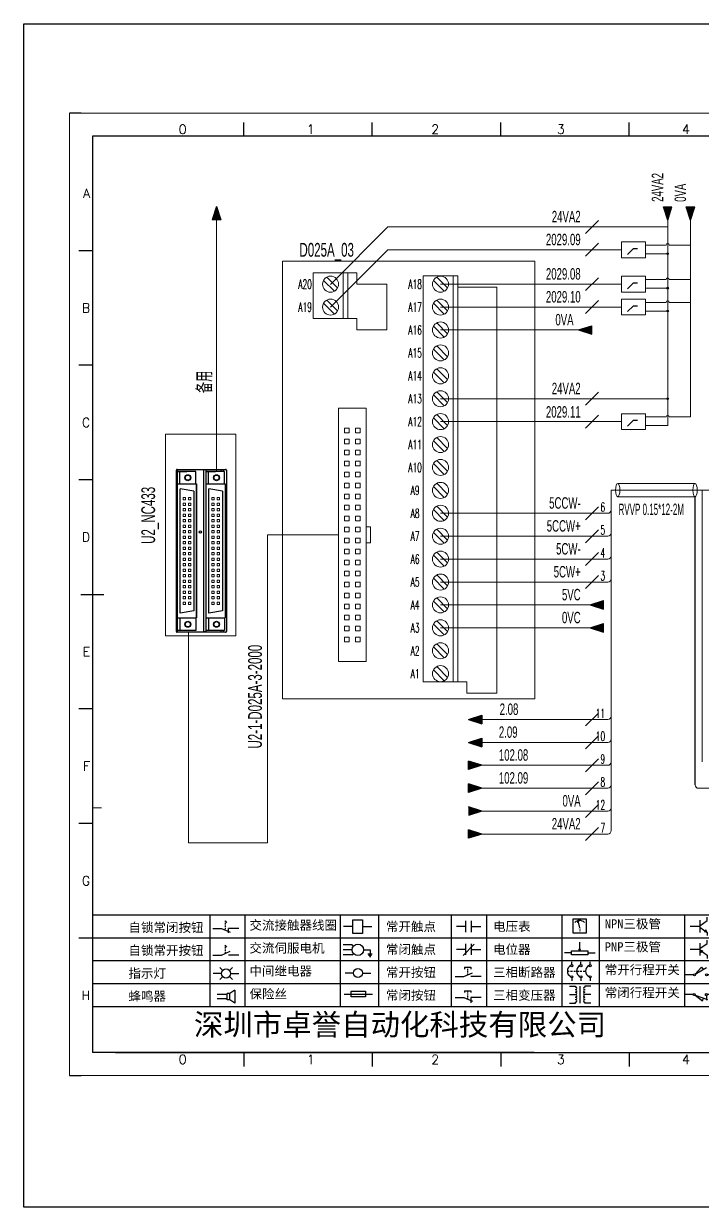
# Model space of a CAD drawing. Header units: millimetres. Extents: x 336 to 12810, y -1577 to 4105.
# Drawn here: x 7972.8 to 8120.8, y -364.3 to -106 of the extents above; entities that cross this region are included whole.
import ezdxf
from ezdxf.enums import TextEntityAlignment as Align

# ---------------------------------------------------------------- set-up
doc = ezdxf.new("R2010")
doc.units = ezdxf.units.MM
doc.linetypes.add('ACAD_ISO02W100', pattern=[15, 12, -3])
for name, color, linetype in [('AE_BOR', 1, 'Continuous'), ('SYMS', 7, 'Continuous'), ('Z_OM_GAIKEI', 7, 'Continuous')]:
    doc.layers.add(name, color=color, linetype=linetype)
doc.layers.add('Dimension', color=3, linetype='Continuous', lineweight=13)
doc.styles.get("Standard").update_dxf_attribs({"font": ''})
doc.styles.add('WD', font='romans.shx', dxfattribs={"width": 0.8, "bigfont": 'gbcbig.shx'})
doc.styles.add('样式 8', font='arial.ttf', dxfattribs={"width": 0.6, "height": 2.5})
doc.styles.add('汉字', font='')
doc.styles.get('Standard').set_extended_font_data('SimSun')
doc.styles.get('汉字').set_extended_font_data('新宋体')

# ---------------------------------------------------------------- blocks, each defined once
blk = doc.blocks.new('*U6')
at = {"linetype": 'ByBlock'}
for p, q in [((-1911.92, -782.07), (-1910.06, -782.07)), ((-1910.06, -782.07), (-1908.18, -782.88)), ((-1909.23, -780.45), (-1909.23, -780.67)), ((-1909.23, -780.45), (-1908.92, -780.84)), ((-1909.23, -780.84), (-1909.23, -781.05)), ((-1909.23, -781.23), (-1909.23, -781.44)), ((-1909.23, -781.61), (-1909.23, -781.83)), ((-1909.23, -782), (-1909.23, -782.21)), ((-1909.23, -782.38), (-1909.23, -782.43)), ((-1908.52, -783.07), (-1908.52, -782.07)), ((-1906.25, -782.07), (-1908.52, -782.07))]:
    blk.add_line(p, q, dxfattribs=at)
blk = doc.blocks.new('*U8')
at = {"linetype": 'ByBlock'}
for p, q in [((-1911.92, -792.89), (-1910.06, -792.89)), ((-1910.06, -792.89), (-1908.18, -792.08)), ((-1908.88, -791.17), (-1909.23, -790.71)), ((-1909.23, -790.71), (-1909.23, -790.92)), ((-1909.23, -791.09), (-1909.23, -791.31)), ((-1909.23, -791.48), (-1909.23, -791.69)), ((-1909.23, -791.86), (-1909.23, -792.08)), ((-1909.23, -792.25), (-1909.23, -792.47)), ((-1906.25, -792.89), (-1908.52, -792.89))]:
    blk.add_line(p, q, dxfattribs=at)
blk = doc.blocks.new('蜂鸣器')
at = {"linetype": 'ByBlock'}
for p, q in [((-1907.17, -795.53), (-1908.25, -796.26)), ((-1907.17, -795.53), (-1907.17, -798.41)), ((-1908.8, -796.48), (-1911.01, -796.48)), ((-1908.8, -797.46), (-1911.01, -797.46)), ((-1908.25, -796.26), (-1908.8, -796.26)), ((-1908.8, -797.68), (-1908.8, -796.26)), ((-1908.25, -797.68), (-1908.8, -797.68)), ((-1908.25, -797.68), (-1908.25, -796.26)), ((-1907.17, -798.41), (-1908.25, -797.68))]:
    blk.add_line(p, q, dxfattribs=at)
blk = doc.blocks.new('指示灯')
at = {"linetype": 'ByBlock'}
for p, q in [((-1854.25, -776.92), (-1856.06, -776.92)), ((-1854.62, -775.59), (-1853.97, -776.23)), ((-1851.9, -775.59), (-1852.54, -776.23)), ((-1852.26, -776.92), (-1850.45, -776.92)), ((-1854.62, -778.25), (-1853.97, -777.61)), ((-1851.9, -778.25), (-1852.54, -777.61))]:
    blk.add_line(p, q, dxfattribs=at)
blk.add_circle((-1853.26, -776.92), 0.992, dxfattribs=at)
blk = doc.blocks.new('交流接触器线圈')
at = {"linetype": 'ByBlock'}
for p, q in [((-1880.82, -781.77), (-1882.87, -781.77)), ((-1878.72, -781.77), (-1876.67, -781.77))]:
    blk.add_line(p, q, dxfattribs=at)
blk.add_lwpolyline([(-1880.82, -780.28), (-1878.72, -780.28), (-1878.72, -783.26), (-1880.82, -783.26)], close=True, dxfattribs=at)
blk = doc.blocks.new('交流伺服电机')
at = {"linetype": 'ByBlock'}
for p, q in [((-1880.97, -785.75), (-1882.94, -785.75)), ((-1880.97, -786.85), (-1882.94, -786.85)), ((-1880.97, -785.75), (-1880.65, -786.03)), ((-1880.97, -787.94), (-1880.65, -787.67)), ((-1878.49, -786.85), (-1877.07, -786.85)), ((-1877.54, -787.72), (-1876.59, -787.72)), ((-1877.07, -786.85), (-1877.07, -787.72)), ((-1880.97, -787.94), (-1882.94, -787.94)), ((-1877.38, -788.01), (-1876.75, -788.01)), ((-1877.23, -788.29), (-1876.9, -788.29))]:
    blk.add_line(p, q, dxfattribs=at)
blk.add_circle((-1879.73, -786.85), 1.24, dxfattribs=at)
blk = doc.blocks.new('中间继电器')
at = {"linetype": 'ByBlock'}
for p, q in [((-1880.72, -791.92), (-1882.54, -791.92)), ((-1878.74, -791.92), (-1876.92, -791.92))]:
    blk.add_line(p, q, dxfattribs=at)
blk.add_circle((-1879.73, -791.92), 0.992, dxfattribs=at)
blk = doc.blocks.new('保险丝')
at = {"linetype": 'ByBlock'}
blk.add_line((-1882.72, -796.49), (-1876.55, -796.49), dxfattribs=at)
blk.add_lwpolyline([(-1881.2, -795.86), (-1878.06, -795.86), (-1878.06, -797.12), (-1881.2, -797.12)], close=True, dxfattribs=at)
blk = doc.blocks.new('常开按钮')
at = {"linetype": 'ByBlock'}
for p, q in [((-1911.92, -787.73), (-1910.06, -787.73)), ((-1910.06, -787.73), (-1908.18, -786.93)), ((-1909.9, -785.68), (-1908.56, -785.68)), ((-1909.9, -785.68), (-1909.9, -786.07)), ((-1909.23, -785.68), (-1909.23, -785.89)), ((-1909.23, -786.06), (-1909.23, -786.28)), ((-1909.23, -786.45), (-1909.23, -786.67)), ((-1909.23, -786.84), (-1909.23, -787.05)), ((-1909.23, -787.22), (-1909.23, -787.38)), ((-1908.56, -785.68), (-1908.56, -786.07)), ((-1906.25, -787.73), (-1908.52, -787.73))]:
    blk.add_line(p, q, dxfattribs=at)
blk = doc.blocks.new('常开触点')
at = {"linetype": 'ByBlock'}
for p, q in [((-1853.82, -781.77), (-1855.88, -781.77)), ((-1853.82, -782.99), (-1853.82, -780.56)), ((-1852.6, -782.99), (-1852.6, -780.56)), ((-1852.6, -781.77), (-1850.55, -781.77))]:
    blk.add_line(p, q, dxfattribs=at)
blk = doc.blocks.new('常闭触点')
at = {"linetype": 'ByBlock'}
for p, q in [((-1853.82, -786.77), (-1855.88, -786.77)), ((-1852.01, -785.66), (-1854.43, -788.1)), ((-1853.82, -787.99), (-1853.82, -785.56)), ((-1852.6, -787.99), (-1852.6, -785.56)), ((-1852.6, -786.77), (-1850.55, -786.77))]:
    blk.add_line(p, q, dxfattribs=at)
blk = doc.blocks.new('常闭按钮')
at = {"linetype": 'ByBlock'}
for p, q in [((-1856.13, -792.28), (-1854.28, -792.28)), ((-1854.28, -792.28), (-1852.4, -793.09)), ((-1854.11, -790.83), (-1852.77, -790.83)), ((-1854.11, -790.83), (-1854.11, -791.22)), ((-1853.44, -790.83), (-1853.44, -791.04)), ((-1853.44, -791.21), (-1853.44, -791.43)), ((-1853.44, -791.6), (-1853.44, -791.82)), ((-1853.44, -791.99), (-1853.44, -792.2)), ((-1853.44, -792.37), (-1853.44, -792.53)), ((-1852.77, -790.83), (-1852.77, -791.22)), ((-1850.47, -792.28), (-1852.73, -792.28)), ((-1852.73, -792.28), (-1852.73, -793.43))]:
    blk.add_line(p, q, dxfattribs=at)
blk = doc.blocks.new('电压表')
at = {"linetype": 'ByBlock'}
for p, q in [((-1814.84, -780.75), (-1814.91, -781.13)), ((-1814.6, -781.05), (-1814.91, -781.13)), ((-1814.84, -780.75), (-1814.46, -782.26)), ((-1814.84, -780.75), (-1814.6, -781.05))]:
    blk.add_line(p, q, dxfattribs=at)
blk.add_lwpolyline([(-1815.84, -780.34), (-1813.07, -780.34), (-1813.07, -783.49), (-1815.84, -783.49)], close=True, dxfattribs=at)
blk.add_arc((-1814.46, -782.26), 1.56, 46.8313, 133.1687, dxfattribs=at)
at = {"linetype": 'ByBlock', "insert": (-1814.7, -782.39), "char_height": 0.75, "width": 0.6768, "attachment_point": 1}
blk.add_mtext('V', dxfattribs=at)
blk = doc.blocks.new('电位器')
at = {"linetype": 'ByBlock'}
for p, q in [((-1816.21, -787.75), (-1817.79, -787.75)), ((-1814.45, -787.3), (-1814.62, -786.96)), ((-1814.62, -786.96), (-1814.27, -786.96)), ((-1814.45, -787.3), (-1814.45, -785.39)), ((-1814.45, -787.3), (-1814.27, -786.96)), ((-1812.68, -787.75), (-1811.1, -787.75))]:
    blk.add_line(p, q, dxfattribs=at)
blk.add_lwpolyline([(-1816.21, -787.3), (-1812.68, -787.3), (-1812.68, -788.2), (-1816.21, -788.2)], close=True, dxfattribs=at)
blk = doc.blocks.new('三相断路器')
at = {"linetype": 'ByBlock'}
for p, q in [((-1816.17, -790.33), (-1816.17, -789.7)), ((-1814.17, -790.33), (-1814.17, -789.7)), ((-1812.18, -790.33), (-1812.18, -789.7)), ((-1817.14, -791.74), (-1816.72, -791.74)), ((-1816.45, -791.74), (-1816.03, -791.74)), ((-1815.76, -791.74), (-1815.34, -791.74)), ((-1815.07, -791.74), (-1814.65, -791.74)), ((-1814.38, -791.74), (-1813.96, -791.74)), ((-1813.69, -791.74), (-1813.27, -791.74)), ((-1816.17, -793.19), (-1816.17, -793.83)), ((-1814.17, -793.19), (-1814.17, -793.83)), ((-1812.18, -793.19), (-1812.18, -793.83))]:
    blk.add_line(p, q, dxfattribs=at)
for centre in [(-1816.17, -790.55), (-1814.17, -790.55), (-1812.18, -790.55), (-1816.17, -792.98), (-1814.17, -792.98), (-1812.18, -792.98)]:
    blk.add_circle(centre, 0.219, dxfattribs=at)
for centre in [(-1815.81, -791.74), (-1813.82, -791.74), (-1811.83, -791.74)]:
    blk.add_arc(centre, 1.32, 115.5791, 244.4209, dxfattribs=at)
blk = doc.blocks.new('三相变压器')
at = {"linetype": 'ByBlock'}
for p, q in [((-1816.69, -795.03), (-1815.37, -795.03)), ((-1815.37, -795.03), (-1815.37, -795.24)), ((-1814.34, -798.7), (-1814.34, -795.04)), ((-1812, -795.03), (-1813.32, -795.03)), ((-1813.32, -795.03), (-1813.32, -795.24)), ((-1816.69, -796.87), (-1815.37, -796.87)), ((-1812, -796.87), (-1813.32, -796.87)), ((-1816.69, -798.71), (-1815.37, -798.71)), ((-1815.37, -798.71), (-1815.37, -798.5)), ((-1813.32, -798.71), (-1813.32, -798.5)), ((-1812, -798.71), (-1813.32, -798.71))]:
    blk.add_line(p, q, dxfattribs=at)
for centre, start, end in [((-1815.37, -795.51), 270, 90), ((-1813.32, -795.51), 90, 270), ((-1815.37, -796.06), 270, 90), ((-1815.37, -796.6), 270, 90), ((-1815.37, -797.14), 270, 90), ((-1815.37, -797.68), 270, 90), ((-1815.37, -798.23), 270, 90), ((-1813.32, -796.06), 90, 270), ((-1813.32, -796.6), 90, 270), ((-1813.32, -797.14), 90, 270), ((-1813.32, -797.68), 90, 270), ((-1813.32, -798.23), 90, 270)]:
    blk.add_arc(centre, 0.271, start, end, dxfattribs=at)
blk = doc.blocks.new('NPN三极管')
at = {"linetype": 'ByBlock'}
for p, q in [((-1784.15, -780.66), (-1784.15, -779.98)), ((-1785.73, -781.97), (-1787.81, -781.97)), ((-1785.73, -780.61), (-1785.73, -783.32)), ((-1785.73, -781.82), (-1784.15, -780.66)), ((-1785.73, -782.11), (-1784.15, -783.27)), ((-1784.41, -782.73), (-1784.74, -783.18)), ((-1784.15, -783.27), (-1784.74, -783.18)), ((-1784.15, -783.27), (-1784.41, -782.73)), ((-1784.15, -783.27), (-1784.15, -783.96))]:
    blk.add_line(p, q, dxfattribs=at)
blk = doc.blocks.new('PNP三极管')
at = {"linetype": 'ByBlock'}
for p, q in [((-1783.32, -785.43), (-1783.32, -784.75)), ((-1784.9, -786.74), (-1786.98, -786.74)), ((-1784.9, -785.38), (-1784.9, -788.09)), ((-1784.9, -786.59), (-1783.32, -785.43)), ((-1784.9, -786.88), (-1783.32, -788.04)), ((-1784.9, -786.88), (-1784.31, -786.97)), ((-1784.9, -786.88), (-1784.64, -787.42)), ((-1784.31, -786.97), (-1784.64, -787.42)), ((-1783.32, -788.04), (-1783.32, -788.73))]:
    blk.add_line(p, q, dxfattribs=at)
blk = doc.blocks.new('常开行程开关')
at = {"linetype": 'ByBlock'}
for p, q in [((-1786.29, -792.3), (-1788.01, -792.3)), ((-1785.89, -792.17), (-1784.52, -790.62)), ((-1785.89, -792.17), (-1783.43, -790.72)), ((-1784.52, -790.62), (-1784.19, -791.17)), ((-1781.48, -792.3), (-1783.21, -792.3))]:
    blk.add_line(p, q, dxfattribs=at)
for centre in [(-1786.07, -792.3), (-1783.42, -792.3)]:
    blk.add_circle(centre, 0.219, dxfattribs=at)
blk = doc.blocks.new('常闭行程开关')
at = {"linetype": 'ByBlock'}
for p, q in [((-1786.34, -796.62), (-1788.07, -796.62)), ((-1785.93, -796.72), (-1783.25, -797.7)), ((-1785.93, -796.72), (-1784.3, -798)), ((-1784.3, -798), (-1784.08, -797.4)), ((-1783.48, -796.84), (-1783.48, -797.85)), ((-1781.54, -796.62), (-1783.26, -796.62))]:
    blk.add_line(p, q, dxfattribs=at)
for centre in [(-1786.12, -796.62), (-1783.48, -796.62)]:
    blk.add_circle(centre, 0.219, dxfattribs=at)
blk = doc.blocks.new('电控横A4')
for p, q in [((292, -5), (5, -5)), ((5, -5), (5, -205)), ((10.03, -205), (289.53, -205)), ((130.8, -205), (190.75, -205))]:
    blk.add_line(p, q)
at = {"lineweight": 9, "ltscale": 0.1}
for p, q in [((5, -151.57), (7, -151.57)), ((101.34, -205), (130.8, -205)), ((129.44, -205), (129.44, -205)), ((129.44, -205), (129.44, -205)), ((129.44, -205), (129.44, -205)), ((129.44, -205), (129.44, -205))]:
    blk.add_line(p, q, dxfattribs=at)
at = {"linetype": 'ByBlock'}
for p, q in [((292, -175), (5, -175)), ((292, -180), (5, -180)), ((292, -185), (5, -185)), ((292, -190), (5, -190)), ((292, -195), (5, -195))]:
    blk.add_line(p, q, dxfattribs=at)
at = {"color": 0, "lineweight": -2}
for p, q in [((30.58, -175), (30.58, -195)), ((38.26, -175), (38.26, -195)), ((59.05, -175), (59.05, -195)), ((67.4, -175), (67.4, -195)), ((83.26, -175), (83.26, -195)), ((90.91, -175), (90.91, -195)), ((107.4, -175), (107.4, -195)), ((115.5, -175), (115.5, -195)), ((134.12, -175), (134.12, -195))]:
    blk.add_line(p, q, dxfattribs=at)
at = {"color": 0, "ltscale": 2}
blk.add_line((101.34, -205), (5, -205), dxfattribs=at)
at = {"layer": 'AE_BOR', "lineweight": 30}
for p, q in [((2.53, 0), (0, 0)), ((0, -210), (2.53, -210))]:
    blk.add_line(p, q, dxfattribs=at)
at = {"layer": 'AE_BOR', "color": 1, "lineweight": 15}
for p, q in [((0, 0), (297, 0)), ((0, -210), (0, 0)), ((297, -210), (0, -210))]:
    blk.add_line(p, q, dxfattribs=at)
at = {"layer": 'AE_BOR'}
for p, q in [((38.03, -5), (38.03, -2)), ((66.03, -5), (66.03, -2)), ((94.03, -5), (94.03, -2)), ((122.03, -5), (122.03, -2)), ((5, -30), (2, -30)), ((5, -55), (2, -55)), ((5, -80), (2, -80)), ((5, -130), (2, -130)), ((5, -155), (2, -155)), ((5, -180), (2, -180)), ((38.03, -205), (38.03, -208)), ((66.03, -205), (66.03, -208)), ((94.03, -205), (94.03, -208)), ((122.03, -205), (122.03, -208))]:
    blk.add_line(p, q, dxfattribs=at)
at = {"layer": 'AE_BOR', "color": 2, "lineweight": 30}
blk.add_line((2.5, -105), (7.5, -105), dxfattribs=at)
at = {"linetype": 'ByBlock'}
for name, p in [('NPN三极管', (1923.2, 604.5)), ('*U6', (1943.19, 604.18)), ('交流接触器线圈', (1942.62, 604.27)), ('常开触点', (1940.27, 604.3)), ('电压表', (1925.71, 604.52)), ('PNP三极管', (1922.37, 604.27)), ('*U8', (1943.19, 609.18)), ('交流伺服电机', (1942.62, 604.27)), ('常闭触点', (1940.27, 604.3)), ('电位器', (1925.71, 604.52)), ('三相断路器', (1925.71, 604.52)), ('指示灯', (1887.41, 589.18)), ('中间继电器', (1942.62, 604.27)), ('常开按钮', (1996.06, 599.3)), ('常开行程开关', (1922.37, 604.27)), ('三相变压器', (1925.71, 604.52)), ('蜂鸣器', (1943.19, 604.18)), ('保险丝', (1942.62, 604.27)), ('常闭按钮', (1940.27, 599.3)), ('常闭行程开关', (1922.37, 604.27))]:
    blk.add_blockref(name, p, dxfattribs=at)
at = {"char_height": 2, "attachment_point": 1, "style": '汉字'}
for s, insert in [('{\\fKaiTi_GB2312|b0|i0|c134|p49;NPN三极管}', (116.73, -175.91)), ('{\\fKaiTi_GB2312|b0|i0|c134|p49;自锁常闭按钮}', (12.86, -176.69)), ('{\\fKaiTi_GB2312|b0|i0|c134|p49;交流接触器线圈}', (39.25, -176.19)), ('{\\fKaiTi_GB2312|b0|i0|c134|p49;常开触点}', (69.01, -176.48)), ('{\\fKaiTi_GB2312|b0|i0|c134|p49;电压表}', (92.37, -176.47)), ('{\\fKaiTi_GB2312|b0|i0|c134|p49;PNP三极管}', (116.73, -180.91)), ('{\\fKaiTi_GB2312|b0|i0|c134|p49;自锁常开按钮}', (12.86, -181.69)), ('{\\fKaiTi_GB2312|b0|i0|c134|p49;交流伺服电机}', (39.25, -181.19)), ('{\\fKaiTi_GB2312|b0|i0|c134|p49;常闭触点}', (69.01, -181.48)), ('{\\fKaiTi_GB2312|b0|i0|c134|p49;电位器}', (92.37, -181.47)), ('{\\fKaiTi_GB2312|b0|i0|c134|p49;中间继电器}', (39.25, -186.19)), ('{\\fKaiTi_GB2312|b0|i0|c134|p49;常开行程开关}', (116.73, -185.91)), ('{\\fKaiTi_GB2312|b0|i0|c134|p49;指示灯}', (12.86, -186.69)), ('{\\fKaiTi_GB2312|b0|i0|c134|p49;常开按钮}', (69.01, -186.48)), ('{\\fKaiTi_GB2312|b0|i0|c134|p49;三相断路器}', (92.37, -186.47)), ('{\\fKaiTi_GB2312|b0|i0|c134|p49;保险丝}', (39.25, -191.19)), ('{\\fKaiTi_GB2312|b0|i0|c134|p49;常闭行程开关}', (116.73, -190.91)), ('{\\fKaiTi_GB2312|b0|i0|c134|p49;蜂鸣器}', (12.86, -191.69)), ('{\\fKaiTi_GB2312|b0|i0|c134|p49;常闭按钮}', (69.01, -191.48)), ('{\\fKaiTi_GB2312|b0|i0|c134|p49;三相变压器}', (92.37, -191.47))]:
    blk.add_mtext(s, dxfattribs=dict(at, insert=insert))
at = {"color": 0, "lineweight": -2, "insert": (27.14, -196.53), "char_height": 4.7064, "width": 96.1138, "attachment_point": 1}
blk.add_mtext('深圳市卓誉自动化科技有限公司', dxfattribs=at)
at = {"layer": 'AE_BOR', "style": 'WD'}
for s, p in [('0', (24.67, -4.5)), ('1', (52.6, -4.5)), ('2', (79.75, -4.5)), ('3', (107.15, -4.5)), ('4', (134.45, -4.5)), ('0', (24.67, -207.5)), ('1', (52.6, -207.5)), ('2', (79.75, -207.5)), ('3', (107.15, -207.5)), ('4', (134.45, -207.5))]:
    blk.add_text(s, height=2, dxfattribs=at).set_placement(p, align=Align.CENTER)
for s, p in [('A', (4.5, -17.5)), ('B', (4.5, -42.5)), ('C', (4.5, -67.5)), ('D', (4.5, -92.5)), ('E', (4.5, -117.5)), ('F', (4.5, -142.5)), ('G', (4.5, -167.5)), ('H', (4.5, -192.5))]:
    blk.add_text(s, height=2, dxfattribs=at).set_placement(p, align=Align.MIDDLE_RIGHT)
blk = doc.blocks.new('WDDOT')
blk.add_hatch(color=256).paths.add_polyline_path([(0.5, 0, 1), (-0.5, 0, 1)])
blk.add_circle((0, 0), 0.5)

msp = doc.modelspace()

# ---------------------------------------------------------------- hatches: boundary and pattern name
for points in [[(8013.945, -148.794), (8014.88, -145.876), (8015.816, -148.794)], [(8112.362, -145.917), (8113.297, -148.836), (8114.233, -145.917)], [(8117.362, -145.917), (8118.297, -148.836), (8119.233, -145.917)], [(8113.494, -156.164, 1), (8113.101, -156.164, 1)], [(8113.494, -163.664, 1), (8113.101, -163.664, 1)], [(8113.494, -168.664, 1), (8113.101, -168.664, 1)], [(8093.861, -172.804), (8096.779, -173.739), (8096.779, -171.869)], [(8113.494, -187.804, 1), (8113.101, -187.804, 1)], [(8096.361, -232.804), (8099.279, -233.739), (8099.279, -231.869)], [(8096.361, -237.804), (8099.279, -238.739), (8099.279, -236.869)], [(8069.829, -257.808), (8072.748, -258.743), (8072.748, -256.873)], [(8069.829, -262.804), (8072.748, -263.739), (8072.748, -261.869)], [(8069.829, -266.865), (8072.748, -267.8), (8069.829, -268.735)], [(8069.829, -271.865), (8072.748, -272.8), (8069.829, -273.735)], [(8072.748, -277.8), (8069.829, -278.735), (8069.829, -276.865)], [(8069.829, -283.735), (8069.829, -281.865), (8072.748, -282.8)]]:
    msp.add_hatch(color=256).paths.add_polyline_path(points)

# ---------------------------------------------------------------- linework, layer by layer
for p, q in [((8014.88, -145.876), (8013.945, -148.794)), ((8014.88, -145.876), (8015.816, -148.794)), ((8113.297, -148.836), (8112.362, -145.917)), ((8112.362, -145.917), (8114.233, -145.917)), ((8113.297, -148.836), (8114.233, -145.917)), ((8118.297, -148.836), (8117.362, -145.917)), ((8117.362, -145.917), (8119.233, -145.917)), ((8118.297, -148.836), (8119.233, -145.917)), ((8015.816, -148.794), (8013.945, -148.794)), ((8093.861, -172.804), (8096.779, -171.869)), ((8093.861, -172.804), (8096.779, -173.739)), ((8096.779, -173.739), (8096.779, -171.869)), ((8119.304, -272.062), (8119.304, -209.205)), ((8096.361, -232.804), (8099.279, -231.869)), ((8099.279, -233.739), (8099.279, -231.869)), ((8096.361, -232.804), (8099.279, -233.739)), ((8096.361, -237.804), (8099.279, -236.869)), ((8099.279, -238.739), (8099.279, -236.869)), ((8096.361, -237.804), (8099.279, -238.739)), ((8069.829, -257.808), (8072.748, -256.873)), ((8069.829, -257.808), (8072.748, -258.743)), ((8072.748, -256.873), (8072.748, -258.743)), ((8069.829, -262.804), (8072.748, -261.869)), ((8069.829, -262.804), (8072.748, -263.739)), ((8072.748, -261.869), (8072.748, -263.739)), ((8072.748, -267.8), (8069.829, -266.865)), ((8069.829, -268.735), (8069.829, -266.865)), ((8072.748, -267.8), (8069.829, -268.735)), ((8072.748, -272.8), (8069.829, -271.865)), ((8069.829, -273.735), (8069.829, -271.865)), ((8072.748, -272.8), (8069.829, -273.735)), ((8072.748, -277.8), (8069.829, -276.865)), ((8072.748, -277.8), (8069.829, -278.735)), ((8072.748, -282.8), (8069.829, -281.865)), ((8069.829, -283.735), (8069.829, -281.865)), ((8072.748, -282.8), (8069.829, -283.735))]:
    msp.add_line(p, q)
at = {"color": 3, "lineweight": 0}
for p, q in [((8014.88, -203.66), (8014.88, -148.794)), ((8063.753, -192.808), (8103.215, -192.808)), ((8158.363, -207.745), (8100.993, -207.745)), ((8063.753, -212.804), (8100.243, -212.804)), ((8025.993, -217.521), (8025.993, -284.701)), ((8041.505, -217.521), (8025.993, -217.521)), ((8063.753, -217.804), (8100.243, -217.804)), ((8063.753, -222.804), (8100.243, -222.804)), ((8063.753, -227.804), (8100.243, -227.804)), ((8008.782, -284.701), (8008.782, -238.779)), ((8008.791, -284.701), (8025.993, -284.701))]:
    msp.add_line(p, q, dxfattribs=at)
at = {"lineweight": 0}
for p, q in [((8113.297, -193.668), (8113.297, -148.836)), ((8118.297, -191.774), (8118.297, -148.836)), ((8039.733, -162.841), (8052.271, -150.304)), ((8052.271, -150.304), (8113.297, -150.304)), ((8108.471, -154.27), (8112.952, -154.27)), ((8113.624, -154.27), (8118.297, -154.27)), ((8039.733, -167.841), (8052.271, -155.304)), ((8052.271, -155.304), (8103.215, -155.304)), ((8108.471, -156.164), (8113.297, -156.164)), ((8045.483, -160.304), (8035.989, -160.304)), ((8035.989, -170.304), (8035.989, -160.304)), ((8042.553, -170.304), (8042.553, -160.304)), ((8043.553, -170.304), (8043.553, -160.304)), ((8045.483, -162.804), (8045.483, -160.304)), ((8059.971, -249.591), (8059.971, -161.017)), ((8067.535, -161.017), (8059.971, -161.017)), ((8066.535, -249.591), (8066.535, -161.017)), ((8067.535, -249.591), (8067.535, -161.017)), ((8108.471, -161.77), (8112.952, -161.77)), ((8113.624, -161.77), (8118.297, -161.77)), ((8052.047, -162.804), (8045.483, -162.804)), ((8052.047, -162.804), (8052.047, -172.804)), ((8063.753, -162.804), (8103.215, -162.804)), ((8076.03, -163.471), (8067.535, -163.471)), ((8076.03, -163.471), (8076.03, -252.045)), ((8108.471, -163.664), (8113.297, -163.664)), ((8063.753, -167.804), (8103.215, -167.804)), ((8108.471, -166.77), (8112.952, -166.77)), ((8113.624, -166.77), (8118.297, -166.77)), ((8045.483, -170.304), (8035.989, -170.304)), ((8045.483, -172.804), (8045.483, -170.304)), ((8108.471, -168.664), (8113.297, -168.664)), ((8052.047, -172.804), (8045.483, -172.804)), ((8063.753, -172.804), (8093.861, -172.804)), ((8063.753, -187.804), (8113.297, -187.804)), ((8108.471, -191.774), (8112.952, -191.774)), ((8108.471, -193.668), (8113.297, -193.668)), ((8113.624, -191.774), (8118.297, -191.774)), ((8102.422, -206.281), (8119.265, -206.279)), ((8100.993, -207.745), (8100.993, -282.05)), ((8102.402, -209.21), (8119.265, -209.21)), ((8120.849, -267.058), (8120.849, -207.745)), ((8063.753, -232.804), (8096.361, -232.804)), ((8063.753, -237.804), (8096.361, -237.804)), ((8069.466, -249.591), (8059.971, -249.591)), ((8069.466, -252.045), (8069.466, -249.591)), ((8076.03, -252.045), (8069.466, -252.045)), ((8072.748, -257.808), (8100.243, -257.808)), ((8072.748, -262.804), (8100.243, -262.804)), ((8072.748, -267.8), (8100.243, -267.8)), ((8072.748, -272.8), (8100.243, -272.8)), ((8158.363, -272.812), (8120.054, -272.812)), ((8072.748, -277.8), (8100.243, -277.8)), ((8072.748, -282.8), (8100.243, -282.8))]:
    msp.add_line(p, q, dxfattribs=at)
at = {"linetype": 'ACAD_ISO02W100'}
for p, q in [((8105.736, -155.069), (8104.545, -156.298)), ((8106.744, -155.072), (8105.736, -155.069)), ((8105.736, -162.569), (8104.545, -163.798)), ((8106.744, -162.572), (8105.736, -162.569)), ((8105.736, -167.569), (8104.545, -168.798)), ((8106.744, -167.572), (8105.736, -167.569)), ((8105.736, -192.573), (8104.545, -193.802)), ((8106.744, -192.576), (8105.736, -192.573))]:
    msp.add_line(p, q, dxfattribs=at)
at = {"color": 1}
msp.add_lwpolyline([(7972.846, -105.955), (8660.526, -105.955), (8660.526, -364.261), (7972.846, -364.261)], close=True, dxfattribs=at)
at = {"lineweight": 0}
for points in [[(8103.215, -157.03), (8103.215, -153.578), (8108.471, -153.578), (8108.471, -157.03)], [(8029.317, -253.294), (8029.317, -157.804), (8084.317, -157.804), (8084.317, -253.294)], [(8029.317, -253.294), (8029.317, -157.804), (8084.317, -157.804), (8084.317, -253.294)], [(8103.215, -164.53), (8103.215, -161.078), (8108.471, -161.078), (8108.471, -164.53)], [(8103.215, -169.53), (8103.215, -166.078), (8108.471, -166.078), (8108.471, -169.53)], [(8041.505, -245.171), (8041.505, -189.871), (8047.505, -189.871), (8047.505, -245.171)], [(8103.215, -194.534), (8103.215, -191.082), (8108.471, -191.082), (8108.471, -194.534)], [(8019.146, -239.529), (8003.796, -239.529), (8003.796, -195.513), (8019.146, -195.513)], [(8043.805, -195.221), (8042.805, -195.221), (8042.805, -194.221), (8043.805, -194.221)], [(8046.205, -195.221), (8045.205, -195.221), (8045.205, -194.221), (8046.205, -194.221)], [(8043.805, -197.621), (8042.805, -197.621), (8042.805, -196.621), (8043.805, -196.621)], [(8046.205, -197.621), (8045.205, -197.621), (8045.205, -196.621), (8046.205, -196.621)], [(8043.805, -200.021), (8042.805, -200.021), (8042.805, -199.021), (8043.805, -199.021)], [(8043.805, -202.421), (8042.805, -202.421), (8042.805, -201.421), (8043.805, -201.421)], [(8046.205, -200.021), (8045.205, -200.021), (8045.205, -199.021), (8046.205, -199.021)], [(8046.205, -202.421), (8045.205, -202.421), (8045.205, -201.421), (8046.205, -201.421)], [(8043.805, -204.821), (8042.805, -204.821), (8042.805, -203.821), (8043.805, -203.821)], [(8046.205, -204.821), (8045.205, -204.821), (8045.205, -203.821), (8046.205, -203.821)], [(8043.805, -207.221), (8042.805, -207.221), (8042.805, -206.221), (8043.805, -206.221)], [(8046.205, -207.221), (8045.205, -207.221), (8045.205, -206.221), (8046.205, -206.221)], [(8043.805, -209.621), (8042.805, -209.621), (8042.805, -208.621), (8043.805, -208.621)], [(8046.205, -209.621), (8045.205, -209.621), (8045.205, -208.621), (8046.205, -208.621)], [(8007.609, -209.38), (8008.109, -209.38), (8008.109, -209.88), (8007.609, -209.88)], [(8007.609, -210.58), (8008.109, -210.58), (8008.109, -211.08), (8007.609, -211.08)], [(8007.609, -211.78), (8008.109, -211.78), (8008.109, -212.28), (8007.609, -212.28)], [(8008.809, -209.38), (8009.309, -209.38), (8009.309, -209.88), (8008.809, -209.88)], [(8008.809, -210.58), (8009.309, -210.58), (8009.309, -211.08), (8008.809, -211.08)], [(8008.809, -211.78), (8009.309, -211.78), (8009.309, -212.28), (8008.809, -212.28)], [(8013.859, -209.38), (8014.359, -209.38), (8014.359, -209.88), (8013.859, -209.88)], [(8013.859, -210.58), (8014.359, -210.58), (8014.359, -211.08), (8013.859, -211.08)], [(8013.859, -211.78), (8014.359, -211.78), (8014.359, -212.28), (8013.859, -212.28)], [(8015.059, -209.38), (8015.559, -209.38), (8015.559, -209.88), (8015.059, -209.88)], [(8015.059, -210.58), (8015.559, -210.58), (8015.559, -211.08), (8015.059, -211.08)], [(8015.059, -211.78), (8015.559, -211.78), (8015.559, -212.28), (8015.059, -212.28)], [(8043.805, -212.021), (8042.805, -212.021), (8042.805, -211.021), (8043.805, -211.021)], [(8046.205, -212.021), (8045.205, -212.021), (8045.205, -211.021), (8046.205, -211.021)], [(8007.609, -212.98), (8008.109, -212.98), (8008.109, -213.48), (8007.609, -213.48)], [(8007.609, -214.18), (8008.109, -214.18), (8008.109, -214.68), (8007.609, -214.68)], [(8008.809, -212.98), (8009.309, -212.98), (8009.309, -213.48), (8008.809, -213.48)], [(8008.809, -214.18), (8009.309, -214.18), (8009.309, -214.68), (8008.809, -214.68)], [(8013.859, -212.98), (8014.359, -212.98), (8014.359, -213.48), (8013.859, -213.48)], [(8013.859, -214.18), (8014.359, -214.18), (8014.359, -214.68), (8013.859, -214.68)], [(8015.059, -212.98), (8015.559, -212.98), (8015.559, -213.48), (8015.059, -213.48)], [(8015.059, -214.18), (8015.559, -214.18), (8015.559, -214.68), (8015.059, -214.68)], [(8043.805, -214.421), (8042.805, -214.421), (8042.805, -213.421), (8043.805, -213.421)], [(8046.205, -214.421), (8045.205, -214.421), (8045.205, -213.421), (8046.205, -213.421)], [(8007.609, -215.38), (8008.109, -215.38), (8008.109, -215.88), (8007.609, -215.88)], [(8007.609, -216.58), (8008.109, -216.58), (8008.109, -217.08), (8007.609, -217.08)], [(8008.809, -215.38), (8009.309, -215.38), (8009.309, -215.88), (8008.809, -215.88)], [(8008.809, -216.58), (8009.309, -216.58), (8009.309, -217.08), (8008.809, -217.08)], [(8013.859, -215.38), (8014.359, -215.38), (8014.359, -215.88), (8013.859, -215.88)], [(8013.859, -216.58), (8014.359, -216.58), (8014.359, -217.08), (8013.859, -217.08)], [(8015.059, -215.38), (8015.559, -215.38), (8015.559, -215.88), (8015.059, -215.88)], [(8015.059, -216.58), (8015.559, -216.58), (8015.559, -217.08), (8015.059, -217.08)], [(8043.805, -216.821), (8042.805, -216.821), (8042.805, -215.821), (8043.805, -215.821)], [(8046.205, -216.821), (8045.205, -216.821), (8045.205, -215.821), (8046.205, -215.821)], [(8048.505, -219.271), (8047.505, -219.271), (8047.505, -215.771), (8048.505, -215.771)], [(8007.609, -217.78), (8008.109, -217.78), (8008.109, -218.28), (8007.609, -218.28)], [(8007.609, -218.98), (8008.109, -218.98), (8008.109, -219.48), (8007.609, -219.48)], [(8008.809, -217.78), (8009.309, -217.78), (8009.309, -218.28), (8008.809, -218.28)], [(8008.809, -218.98), (8009.309, -218.98), (8009.309, -219.48), (8008.809, -219.48)], [(8013.859, -217.78), (8014.359, -217.78), (8014.359, -218.28), (8013.859, -218.28)], [(8013.859, -218.98), (8014.359, -218.98), (8014.359, -219.48), (8013.859, -219.48)], [(8015.059, -217.78), (8015.559, -217.78), (8015.559, -218.28), (8015.059, -218.28)], [(8015.059, -218.98), (8015.559, -218.98), (8015.559, -219.48), (8015.059, -219.48)], [(8043.805, -219.221), (8042.805, -219.221), (8042.805, -218.221), (8043.805, -218.221)], [(8046.205, -219.221), (8045.205, -219.221), (8045.205, -218.221), (8046.205, -218.221)], [(8007.609, -220.18), (8008.109, -220.18), (8008.109, -220.68), (8007.609, -220.68)], [(8007.609, -221.38), (8008.109, -221.38), (8008.109, -221.88), (8007.609, -221.88)], [(8008.809, -220.18), (8009.309, -220.18), (8009.309, -220.68), (8008.809, -220.68)], [(8008.809, -221.38), (8009.309, -221.38), (8009.309, -221.88), (8008.809, -221.88)], [(8013.859, -220.18), (8014.359, -220.18), (8014.359, -220.68), (8013.859, -220.68)], [(8013.859, -221.38), (8014.359, -221.38), (8014.359, -221.88), (8013.859, -221.88)], [(8015.059, -220.18), (8015.559, -220.18), (8015.559, -220.68), (8015.059, -220.68)], [(8015.059, -221.38), (8015.559, -221.38), (8015.559, -221.88), (8015.059, -221.88)], [(8043.805, -221.621), (8042.805, -221.621), (8042.805, -220.621), (8043.805, -220.621)], [(8046.205, -221.621), (8045.205, -221.621), (8045.205, -220.621), (8046.205, -220.621)], [(8007.609, -222.58), (8008.109, -222.58), (8008.109, -223.08), (8007.609, -223.08)], [(8007.609, -223.78), (8008.109, -223.78), (8008.109, -224.28), (8007.609, -224.28)], [(8008.809, -222.58), (8009.309, -222.58), (8009.309, -223.08), (8008.809, -223.08)], [(8008.809, -223.78), (8009.309, -223.78), (8009.309, -224.28), (8008.809, -224.28)], [(8013.859, -222.58), (8014.359, -222.58), (8014.359, -223.08), (8013.859, -223.08)], [(8013.859, -223.78), (8014.359, -223.78), (8014.359, -224.28), (8013.859, -224.28)], [(8015.059, -222.58), (8015.559, -222.58), (8015.559, -223.08), (8015.059, -223.08)], [(8015.059, -223.78), (8015.559, -223.78), (8015.559, -224.28), (8015.059, -224.28)], [(8043.805, -224.021), (8042.805, -224.021), (8042.805, -223.021), (8043.805, -223.021)], [(8046.205, -224.021), (8045.205, -224.021), (8045.205, -223.021), (8046.205, -223.021)], [(8007.609, -224.98), (8008.109, -224.98), (8008.109, -225.48), (8007.609, -225.48)], [(8007.609, -226.18), (8008.109, -226.18), (8008.109, -226.68), (8007.609, -226.68)], [(8008.809, -224.98), (8009.309, -224.98), (8009.309, -225.48), (8008.809, -225.48)], [(8008.809, -226.18), (8009.309, -226.18), (8009.309, -226.68), (8008.809, -226.68)], [(8013.859, -224.98), (8014.359, -224.98), (8014.359, -225.48), (8013.859, -225.48)], [(8013.859, -226.18), (8014.359, -226.18), (8014.359, -226.68), (8013.859, -226.68)], [(8015.059, -224.98), (8015.559, -224.98), (8015.559, -225.48), (8015.059, -225.48)], [(8015.059, -226.18), (8015.559, -226.18), (8015.559, -226.68), (8015.059, -226.68)], [(8043.805, -226.421), (8042.805, -226.421), (8042.805, -225.421), (8043.805, -225.421)], [(8046.205, -226.421), (8045.205, -226.421), (8045.205, -225.421), (8046.205, -225.421)], [(8007.609, -227.38), (8008.109, -227.38), (8008.109, -227.88), (8007.609, -227.88)], [(8007.609, -228.58), (8008.109, -228.58), (8008.109, -229.08), (8007.609, -229.08)], [(8007.609, -229.78), (8008.109, -229.78), (8008.109, -230.28), (8007.609, -230.28)], [(8008.809, -227.38), (8009.309, -227.38), (8009.309, -227.88), (8008.809, -227.88)], [(8008.809, -228.58), (8009.309, -228.58), (8009.309, -229.08), (8008.809, -229.08)], [(8008.809, -229.78), (8009.309, -229.78), (8009.309, -230.28), (8008.809, -230.28)], [(8013.859, -227.38), (8014.359, -227.38), (8014.359, -227.88), (8013.859, -227.88)], [(8013.859, -228.58), (8014.359, -228.58), (8014.359, -229.08), (8013.859, -229.08)], [(8013.859, -229.78), (8014.359, -229.78), (8014.359, -230.28), (8013.859, -230.28)], [(8015.059, -227.38), (8015.559, -227.38), (8015.559, -227.88), (8015.059, -227.88)], [(8015.059, -228.58), (8015.559, -228.58), (8015.559, -229.08), (8015.059, -229.08)], [(8015.059, -229.78), (8015.559, -229.78), (8015.559, -230.28), (8015.059, -230.28)], [(8043.805, -228.821), (8042.805, -228.821), (8042.805, -227.821), (8043.805, -227.821)], [(8046.205, -228.821), (8045.205, -228.821), (8045.205, -227.821), (8046.205, -227.821)], [(8007.609, -230.98), (8008.109, -230.98), (8008.109, -231.48), (8007.609, -231.48)], [(8007.609, -232.18), (8008.109, -232.18), (8008.109, -232.68), (8007.609, -232.68)], [(8008.809, -230.98), (8009.309, -230.98), (8009.309, -231.48), (8008.809, -231.48)], [(8008.809, -232.18), (8009.309, -232.18), (8009.309, -232.68), (8008.809, -232.68)], [(8013.859, -230.98), (8014.359, -230.98), (8014.359, -231.48), (8013.859, -231.48)], [(8013.859, -232.18), (8014.359, -232.18), (8014.359, -232.68), (8013.859, -232.68)], [(8015.059, -230.98), (8015.559, -230.98), (8015.559, -231.48), (8015.059, -231.48)], [(8015.059, -232.18), (8015.559, -232.18), (8015.559, -232.68), (8015.059, -232.68)], [(8043.805, -231.221), (8042.805, -231.221), (8042.805, -230.221), (8043.805, -230.221)], [(8046.205, -231.221), (8045.205, -231.221), (8045.205, -230.221), (8046.205, -230.221)], [(8043.805, -233.621), (8042.805, -233.621), (8042.805, -232.621), (8043.805, -232.621)], [(8043.805, -236.021), (8042.805, -236.021), (8042.805, -235.021), (8043.805, -235.021)], [(8046.205, -233.621), (8045.205, -233.621), (8045.205, -232.621), (8046.205, -232.621)], [(8046.205, -236.021), (8045.205, -236.021), (8045.205, -235.021), (8046.205, -235.021)], [(8043.805, -238.421), (8042.805, -238.421), (8042.805, -237.421), (8043.805, -237.421)], [(8046.205, -238.421), (8045.205, -238.421), (8045.205, -237.421), (8046.205, -237.421)], [(8043.805, -240.821), (8042.805, -240.821), (8042.805, -239.821), (8043.805, -239.821)], [(8046.205, -240.821), (8045.205, -240.821), (8045.205, -239.821), (8046.205, -239.821)]]:
    msp.add_lwpolyline(points, close=True, dxfattribs=at)
for points in [[(8038.231, -161.972), (8040.603, -164.343)], [(8041.31, -163.636), (8038.938, -161.265)], [(8062.214, -161.972), (8064.585, -164.343)], [(8065.292, -163.636), (8062.921, -161.265)], [(8038.231, -166.972), (8040.603, -169.343)], [(8041.31, -168.636), (8038.938, -166.265)], [(8062.214, -166.972), (8064.585, -169.343)], [(8065.292, -168.636), (8062.921, -166.265)], [(8062.214, -171.972), (8064.585, -174.343)], [(8065.292, -173.636), (8062.921, -171.265)], [(8062.214, -176.972), (8064.585, -179.343)], [(8065.292, -178.636), (8062.921, -176.265)], [(8062.214, -181.972), (8064.585, -184.343)], [(8065.292, -183.636), (8062.921, -181.265)], [(8062.214, -186.972), (8064.585, -189.343)], [(8065.292, -188.636), (8062.921, -186.265)], [(8062.214, -191.972), (8064.585, -194.343)], [(8065.292, -193.636), (8062.921, -191.265)], [(8065.292, -198.636), (8062.921, -196.265)], [(8062.214, -196.972), (8064.585, -199.343)], [(8065.292, -203.636), (8062.921, -201.265)], [(8062.214, -201.972), (8064.585, -204.343)], [(8065.292, -208.636), (8062.921, -206.265)], [(8062.214, -206.972), (8064.585, -209.343)], [(8065.292, -213.636), (8062.921, -211.265)], [(8062.214, -211.972), (8064.585, -214.343)], [(8062.214, -216.972), (8064.585, -219.343)], [(8065.292, -218.636), (8062.921, -216.265)], [(8062.214, -221.972), (8064.585, -224.343)], [(8065.292, -223.636), (8062.921, -221.265)], [(8062.214, -226.972), (8064.585, -229.343)], [(8065.292, -228.636), (8062.921, -226.265)], [(8062.214, -231.972), (8064.585, -234.343)], [(8065.292, -233.636), (8062.921, -231.265)], [(8062.214, -236.972), (8064.585, -239.343)], [(8065.292, -238.636), (8062.921, -236.265)], [(8062.214, -241.972), (8064.585, -244.343)], [(8065.292, -243.636), (8062.921, -241.265)], [(8062.214, -246.972), (8064.585, -249.343)], [(8065.292, -248.636), (8062.921, -246.265)]]:
    msp.add_lwpolyline(points, dxfattribs=at)
for centre in [(8113.297, -156.164), (8113.297, -163.664), (8113.297, -168.664), (8113.297, -187.804)]:
    msp.add_circle(centre, 0.197)
for centre in [(8039.771, -162.804), (8063.753, -162.804), (8039.771, -167.804), (8063.753, -167.804), (8063.753, -172.804), (8063.753, -177.804), (8063.753, -182.804), (8063.753, -187.804), (8063.753, -192.804), (8063.753, -197.804), (8063.753, -202.804), (8063.753, -207.804), (8063.753, -212.804), (8063.753, -217.804), (8063.753, -222.804), (8063.753, -227.804), (8063.753, -232.804), (8063.753, -237.804), (8063.753, -242.804), (8063.753, -247.804)]:
    msp.add_circle(centre, 1.75, dxfattribs=at)
for centre, radius, start, end in [((8113.288, -154.27), 0.336, 0, 180), ((8113.288, -161.77), 0.336, 0, 180), ((8113.288, -166.77), 0.336, 0, 180), ((8113.288, -191.774), 0.336, 0, 180), ((8100.243, -257.054), 0.75, 270, 0), ((8100.243, -262.054), 0.75, 270, 0), ((8100.243, -267.05), 0.75, 270, 0), ((8100.243, -272.05), 0.75, 270, 0), ((8120.054, -272.062), 0.75, 180, 270), ((8100.243, -277.05), 0.75, 270, 0), ((8100.243, -282.05), 0.75, 270, 0)]:
    msp.add_arc(centre, radius, start, end, dxfattribs=at)
at = {"color": 3, "lineweight": 0}
for centre in [(8100.243, -212.054), (8100.243, -217.054), (8100.243, -222.054), (8100.243, -227.054)]:
    msp.add_arc(centre, 0.75, 270, 0, dxfattribs=at)
at = {"lineweight": 0}
msp.add_ellipse((8102.402, -207.745), major_axis=(0, 1.465), ratio=0.3169375, dxfattribs=at)
at = {"lineweight": 0, "extrusion": (0, 0, -1)}
msp.add_ellipse((8119.265, -207.745), major_axis=(0, 1.465), ratio=0.3169375, dxfattribs=at)
at = {"layer": 'Dimension', "lineweight": 0}
for p, q in [((8095.386, -151.718), (8098.214, -148.89)), ((8095.386, -156.718), (8098.214, -153.89)), ((8095.386, -164.218), (8098.214, -161.39)), ((8095.386, -169.218), (8098.214, -166.39)), ((8095.386, -189.218), (8098.214, -186.39)), ((8095.386, -194.222), (8098.214, -191.394)), ((8095.386, -214.218), (8098.214, -211.39)), ((8095.386, -219.218), (8098.214, -216.39)), ((8095.386, -224.218), (8098.214, -221.39)), ((8095.386, -229.218), (8098.214, -226.39)), ((8095.386, -259.218), (8098.214, -256.39)), ((8095.386, -264.218), (8098.214, -261.39)), ((8095.386, -269.214), (8098.214, -266.386)), ((8095.386, -274.214), (8098.214, -271.386)), ((8095.386, -279.214), (8098.214, -276.386)), ((8095.386, -284.214), (8098.214, -281.386))]:
    msp.add_line(p, q, dxfattribs=at)
at = {"layer": 'Z_OM_GAIKEI'}
for p, q in [((8006.146, -238.629), (8006.146, -203.379)), ((8006.296, -203.229), (8016.896, -203.229)), ((8006.396, -238.629), (8006.396, -203.229)), ((8006.396, -238.4), (8006.396, -203.66)), ((8010.396, -203.66), (8006.396, -203.66)), ((8006.396, -203.66), (8008.396, -203.66)), ((8006.896, -206.41), (8006.896, -203.66)), ((8010.396, -206.41), (8010.396, -203.66)), ((8012.146, -238.629), (8012.146, -203.229)), ((8012.646, -238.629), (8012.646, -203.229)), ((8012.646, -238.4), (8012.646, -203.66)), ((8016.646, -203.66), (8012.646, -203.66)), ((8012.646, -203.66), (8014.646, -203.66)), ((8013.146, -206.41), (8013.146, -203.66)), ((8015.896, -203.66), (8015.896, -203.229)), ((8016.396, -203.66), (8016.396, -203.229)), ((8016.646, -206.41), (8016.646, -203.66)), ((8017.046, -203.379), (8017.046, -238.629)), ((8006.396, -206.41), (8010.521, -206.41)), ((8006.396, -206.41), (8010.521, -206.41)), ((8010.521, -206.41), (8010.521, -235.65)), ((8010.521, -235.65), (8010.521, -206.41)), ((8012.646, -206.41), (8016.771, -206.41)), ((8012.646, -206.41), (8016.771, -206.41)), ((8016.771, -206.41), (8016.771, -235.65)), ((8006.959, -234.61), (8006.959, -207.45)), ((8009.959, -207.95), (8006.959, -207.45)), ((8009.959, -207.95), (8009.959, -234.11)), ((8013.209, -234.61), (8013.209, -207.45)), ((8016.209, -207.95), (8013.209, -207.45)), ((8016.209, -207.95), (8016.209, -234.11)), ((8009.959, -234.11), (8006.959, -234.61)), ((8016.209, -234.11), (8013.209, -234.61)), ((8006.396, -235.65), (8010.521, -235.65)), ((8006.896, -235.65), (8006.896, -238.4)), ((8010.396, -235.65), (8010.396, -238.4)), ((8012.646, -235.65), (8016.771, -235.65)), ((8013.146, -235.65), (8013.146, -238.4)), ((8016.646, -235.65), (8016.646, -238.4)), ((8006.146, -238.629), (8006.396, -238.629)), ((8016.896, -238.779), (8006.296, -238.779)), ((8010.396, -238.4), (8006.396, -238.4)), ((8012.146, -238.629), (8012.646, -238.629)), ((8016.646, -238.4), (8012.646, -238.4)), ((8015.896, -238.679), (8015.896, -238.4)), ((8015.896, -238.679), (8016.396, -238.679)), ((8016.396, -238.679), (8016.396, -238.4))]:
    msp.add_line(p, q, dxfattribs=at)
for centre, radius in [((8008.646, -205.035), 0.65), ((8008.646, -205.035), 0.575), ((8014.896, -205.035), 0.65), ((8014.896, -205.035), 0.575), ((8011.396, -216.879), 0.25), ((8008.646, -237.025), 0.65), ((8008.646, -237.025), 0.575), ((8014.896, -237.025), 0.65), ((8014.896, -237.025), 0.575)]:
    msp.add_circle(centre, radius, dxfattribs=at)
for centre, start, end in [((8006.296, -203.379), 90, 180.00001), ((8016.896, -203.379), 0, 90), ((8006.296, -238.629), 180.00001, 270), ((8016.896, -238.629), 270, 0)]:
    msp.add_arc(centre, 0.15, start, end, dxfattribs=at)

# ---------------------------------------------------------------- block references
msp.add_blockref('电控横A4', (7982.843, -125.494))
at = {"layer": 'SYMS', "lineweight": -3, "xscale": 0.25, "yscale": 0.25, "zscale": 0.25, "rotation": 90}
for p in [(8113.297, -156.164), (8113.297, -163.664), (8113.297, -168.664), (8113.297, -187.804)]:
    msp.add_blockref('WDDOT', p, dxfattribs=at)
at = {"layer": 'SYMS', "color": 0, "lineweight": -3, "xscale": 0.25, "yscale": 0.25, "zscale": 0.25, "rotation": 90}
for p in [(8113.297, -156.164), (8113.297, -163.664), (8113.297, -168.664), (8113.297, -187.804)]:
    msp.add_blockref('WDDOT', p, dxfattribs=at)

# ---------------------------------------------------------------- texts
at = {"lineweight": 0, "style": 'WD', "width": 0.6}
for s, p in [('A20', (8034.22, -162.804)), ('A18', (8058.203, -162.804)), ('A19', (8034.22, -167.804)), ('A17', (8058.203, -167.804)), ('A16', (8058.203, -172.804)), ('A15', (8058.203, -177.804)), ('A14', (8058.203, -182.804)), ('A13', (8058.203, -187.804)), ('A12', (8058.203, -192.804)), ('A11', (8058.203, -197.804)), ('A10', (8058.203, -202.804)), ('A9', (8058.203, -207.804)), ('A8', (8058.203, -212.804)), ('A7', (8058.203, -217.804)), ('A6', (8058.203, -222.804)), ('A5', (8058.203, -227.804)), ('A4', (8058.203, -232.804)), ('A3', (8058.203, -237.804)), ('A2', (8058.203, -242.804)), ('A1', (8058.203, -247.804))]:
    msp.add_text(s, height=2, dxfattribs=at).set_placement(p, align=Align.MIDDLE)
for s, p in [('6', (8099.652, -212.446)), ('5', (8099.652, -217.446)), ('4', (8099.652, -222.446)), ('3', (8099.652, -227.446)), ('11', (8099.652, -257.446)), ('10', (8099.652, -262.446)), ('9', (8099.652, -267.442)), ('8', (8099.652, -272.442)), ('12', (8099.652, -277.442)), ('7', (8099.652, -282.442))]:
    msp.add_text(s, height=2, dxfattribs=at).set_placement(p, align=Align.RIGHT)
at = {"layer": 'Dimension', "lineweight": 0, "style": '样式 8', "width": 0.6}
for s, height, p in [('24VA2', 2.5, (8112.313, -144.836)), ('0VA', 2.5, (8117.313, -144.836)), ('备用', 3, (8013.683, -186.584)), ('U2_NC433', 3, (8001.503, -219.472)), ('U2-1-D025A-3-2000', 3, (8024.795, -264.138))]:
    msp.add_text(s, height=height, rotation=90, dxfattribs=at).set_placement(p)
for s, p in [('24VA2', (8094.315, -149.304)), ('0VA', (8092.769, -171.804)), ('5CCW-', (8094.315, -211.804)), ('5CCW+', (8094.315, -216.804)), ('5CW-', (8094.315, -221.804)), ('5CW+', (8094.315, -226.804)), ('5VC', (8094.315, -231.804)), ('0VC', (8094.315, -236.804))]:
    msp.add_text(s, height=2.5, dxfattribs=at).set_placement(p, align=Align.RIGHT)
at = {"layer": 'Dimension', "color": 6, "lineweight": 0, "style": '样式 8', "width": 0.6}
for s, p in [('2029.09', (8094.315, -154.304)), ('2029.08', (8094.315, -161.804)), ('2029.10', (8094.315, -166.804)), ('2029.11', (8094.315, -191.924))]:
    msp.add_text(s, height=2.5, dxfattribs=at).set_placement(p, align=Align.RIGHT)
at = {"layer": 'Dimension', "lineweight": 0, "style": '样式 8', "width": 0.6}
msp.add_text('D025A_03', height=3, dxfattribs=at).set_placement((8032.991, -156.804))
at = {"layer": 'Dimension', "color": 3, "lineweight": 0, "style": '样式 8', "width": 0.6}
for s, p in [('24VA2', (8094.315, -186.808)), ('0VA', (8094.315, -276.8)), ('24VA2', (8094.315, -281.8))]:
    msp.add_text(s, height=2.5, dxfattribs=at).set_placement(p, align=Align.RIGHT)
at = {"layer": 'Dimension', "color": 1, "lineweight": 0, "style": '样式 8', "width": 0.5}
msp.add_text('RVVP 0.15*12-2M', height=2.5, dxfattribs=at).set_placement((8102.577, -210.689), align=Align.TOP_LEFT)
at = {"layer": 'Dimension', "color": 3, "lineweight": 0, "style": '样式 8', "width": 0.6}
for s, p in [('2.08', (8076.653, -256.804)), ('2.09', (8076.479, -261.804)), ('102.08', (8076.479, -266.8)), ('102.09', (8076.479, -271.8))]:
    msp.add_text(s, height=2.5, dxfattribs=at).set_placement(p)

doc.saveas('drawing.dxf')
